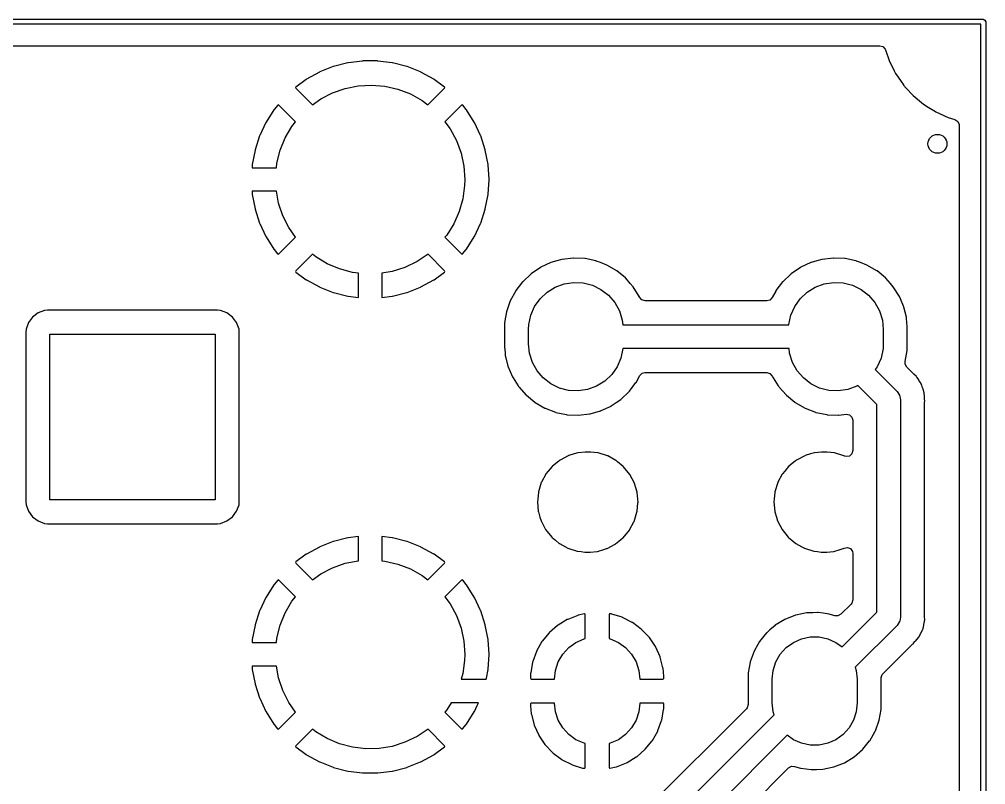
# Model space of a CAD drawing. Extents: x 10 to 287, y -200 to -10.
# Drawn here: x 157.41 to 177.84, y -71.38 to -55.19 of the extents above; entities that cross this region are included whole.
import ezdxf

# ---------------------------------------------------------------- set-up
doc = ezdxf.new("R2010")
doc.units = 0
doc.layers.add('BLACK', color=7, linetype='CONTINUOUS')

msp = doc.modelspace()

# ---------------------------------------------------------------- linework, layer by layer
at = {"layer": 'BLACK', "linetype": 'CONTINUOUS'}
for p, q in [((98.155, -55.185), (177.79, -55.185)), ((177.74, -55.285), (98.205, -55.285)), ((177.74, -125.135), (177.74, -55.285)), ((177.79, -55.185), (177.825, -55.1996)), ((177.825, -55.1996), (177.84, -55.235)), ((177.84, -55.235), (177.84, -125.185)), ((100.78, -55.7435), (175.6, -55.7435)), ((175.6, -55.7435), (175.668, -55.7635)), ((175.668, -55.7635), (175.715, -55.8172)), ((175.715, -55.8172), (175.719, -55.8287)), ((175.719, -55.8287), (175.798, -56.0589)), ((164.045, -56.1865), (163.759, -56.2998)), ((164.052, -56.184), (164.045, -56.1865)), ((164.35, -56.1075), (164.052, -56.184)), ((164.358, -56.1061), (164.35, -56.1075)), ((164.663, -56.0675), (164.358, -56.1061)), ((164.671, -56.067), (164.663, -56.0675)), ((164.979, -56.067), (164.671, -56.067)), ((164.987, -56.0675), (164.979, -56.067)), ((165.292, -56.1061), (164.987, -56.0675)), ((165.3, -56.1075), (165.292, -56.1061)), ((165.598, -56.184), (165.3, -56.1075)), ((165.605, -56.1865), (165.598, -56.184)), ((165.891, -56.2998), (165.605, -56.1865)), ((175.798, -56.0589), (175.8, -56.0649)), ((175.8, -56.0649), (175.839, -56.1413)), ((175.839, -56.1413), (175.907, -56.2771)), ((163.752, -56.3031), (163.482, -56.4513)), ((163.759, -56.2998), (163.752, -56.3031)), ((165.898, -56.3031), (165.891, -56.2998)), ((166.168, -56.4513), (165.898, -56.3031)), ((175.907, -56.2771), (175.933, -56.3298)), ((175.933, -56.3298), (175.987, -56.4082)), ((163.475, -56.4556), (163.252, -56.6177)), ((163.482, -56.4513), (163.475, -56.4556)), ((164.297, -56.6459), (164.574, -56.5908)), ((164.574, -56.5908), (164.856, -56.5752)), ((164.856, -56.5752), (165.138, -56.5996)), ((165.138, -56.5996), (165.413, -56.6634)), ((166.175, -56.4556), (166.168, -56.4513)), ((166.397, -56.6174), (166.175, -56.4556)), ((175.987, -56.4082), (176.052, -56.5018)), ((176.052, -56.5018), (176.101, -56.5743)), ((176.101, -56.5743), (176.104, -56.5774)), ((176.104, -56.5774), (176.104, -56.5774)), ((176.104, -56.5774), (176.162, -56.6414)), ((163.252, -56.6177), (163.244, -56.6286)), ((163.244, -56.6286), (163.251, -56.6414)), ((163.251, -56.6414), (163.604, -56.9952)), ((163.78, -56.8697), (164.031, -56.7395)), ((164.031, -56.7395), (164.297, -56.6459)), ((165.413, -56.6634), (165.677, -56.7653)), ((165.677, -56.7653), (165.923, -56.9034)), ((166.045, -56.9962), (166.4, -56.6411)), ((166.406, -56.629), (166.397, -56.6174)), ((166.4, -56.6411), (166.406, -56.629)), ((176.162, -56.6414), (176.301, -56.7936)), ((176.301, -56.7936), (176.304, -56.7964)), ((176.304, -56.7964), (176.525, -56.9811)), ((162.87, -57.003), (162.794, -57.0949)), ((162.881, -56.9958), (162.87, -57.003)), ((162.894, -57.0031), (162.881, -56.9958)), ((163.246, -57.3553), (162.894, -57.0031)), ((163.604, -56.9952), (163.78, -56.8697)), ((165.923, -56.9034), (166.045, -56.9962)), ((166.757, -57.002), (166.404, -57.3551)), ((166.768, -56.9958), (166.757, -57.002)), ((166.781, -57.0042), (166.768, -56.9958)), ((166.856, -57.0949), (166.781, -57.0042)), ((176.525, -56.9811), (176.525, -56.9811)), ((176.525, -56.9811), (176.528, -56.9839)), ((176.528, -56.9839), (176.623, -57.0432)), ((162.79, -57.1013), (162.625, -57.361)), ((162.794, -57.0949), (162.79, -57.1013)), ((166.86, -57.1013), (166.856, -57.0949)), ((167.025, -57.361), (166.86, -57.1013)), ((176.623, -57.0432), (176.776, -57.1392)), ((176.776, -57.1392), (176.776, -57.1392)), ((176.776, -57.1392), (176.78, -57.1415)), ((176.78, -57.1415), (176.784, -57.1432)), ((176.784, -57.1432), (176.784, -57.1432)), ((176.784, -57.1432), (177.046, -57.2617)), ((162.621, -57.368), (162.49, -57.6463)), ((162.625, -57.361), (162.621, -57.368)), ((163.171, -57.4508), (163.246, -57.3553)), ((166.404, -57.3551), (166.514, -57.5033)), ((167.029, -57.368), (167.025, -57.361)), ((167.16, -57.6463), (167.029, -57.368)), ((177.046, -57.2617), (177.046, -57.2617)), ((177.046, -57.2617), (177.05, -57.2635)), ((177.05, -57.2635), (177.191, -57.3054)), ((177.191, -57.3054), (177.251, -57.3439)), ((177.251, -57.3439), (177.28, -57.4085)), ((177.28, -57.4085), (177.281, -57.4262)), ((163.029, -57.6951), (163.171, -57.4508)), ((166.514, -57.5033), (166.648, -57.752)), ((177.281, -57.4262), (177.281, -122.973)), ((162.487, -57.6537), (162.392, -57.9463)), ((162.49, -57.6463), (162.487, -57.6537)), ((162.923, -57.957), (163.029, -57.6951)), ((166.648, -57.752), (166.746, -58.017)), ((167.163, -57.6537), (167.16, -57.6463)), ((167.258, -57.9463), (167.163, -57.6537)), ((162.39, -57.954), (162.333, -58.2561)), ((162.392, -57.9463), (162.39, -57.954)), ((162.855, -58.2311), (162.923, -57.957)), ((166.746, -58.017), (166.805, -58.2932)), ((167.26, -57.954), (167.258, -57.9463)), ((167.317, -58.2561), (167.26, -57.954)), ((162.845, -58.325), (162.855, -58.2311)), ((162.332, -58.264), (162.328, -58.325)), ((162.328, -58.325), (162.845, -58.325)), ((162.333, -58.2561), (162.332, -58.264)), ((166.805, -58.2932), (166.825, -58.575)), ((167.318, -58.264), (167.317, -58.2561)), ((167.338, -58.571), (167.318, -58.264)), ((166.825, -58.575), (166.821, -58.7006)), ((167.318, -58.886), (167.338, -58.579)), ((167.338, -58.579), (167.338, -58.571)), ((162.328, -58.825), (162.332, -58.886)), ((162.843, -58.825), (162.328, -58.825)), ((162.888, -59.0724), (162.843, -58.825)), ((166.821, -58.7006), (166.783, -58.9806)), ((162.332, -58.886), (162.333, -58.8939)), ((162.333, -58.8939), (162.39, -59.196)), ((166.783, -58.9806), (166.707, -59.2525)), ((167.26, -59.196), (167.317, -58.8939)), ((167.317, -58.8939), (167.318, -58.886)), ((162.39, -59.196), (162.392, -59.2037)), ((162.392, -59.2037), (162.487, -59.4963)), ((162.977, -59.3404), (162.888, -59.0724)), ((166.707, -59.2525), (166.593, -59.5109)), ((167.163, -59.4963), (167.258, -59.2037)), ((167.258, -59.2037), (167.26, -59.196)), ((163.104, -59.5931), (162.977, -59.3404)), ((162.487, -59.4963), (162.49, -59.5037)), ((162.49, -59.5037), (162.621, -59.782)), ((163.244, -59.7966), (163.104, -59.5931)), ((166.593, -59.5109), (166.443, -59.7506)), ((167.029, -59.782), (167.16, -59.5037)), ((167.16, -59.5037), (167.163, -59.4963)), ((162.621, -59.782), (162.625, -59.789)), ((162.625, -59.789), (162.79, -60.0487)), ((162.893, -60.148), (163.244, -59.7966)), ((166.443, -59.7506), (166.405, -59.7958)), ((166.405, -59.7958), (166.756, -60.1469)), ((166.86, -60.0487), (167.025, -59.789)), ((167.025, -59.789), (167.029, -59.782)), ((162.79, -60.0487), (162.794, -60.0551)), ((162.794, -60.0551), (162.869, -60.1458)), ((166.78, -60.147), (166.856, -60.0551)), ((166.856, -60.0551), (166.86, -60.0487)), ((162.869, -60.1458), (162.882, -60.1542)), ((162.882, -60.1542), (162.893, -60.148)), ((163.605, -60.1543), (163.25, -60.5089)), ((163.675, -60.2113), (163.605, -60.1543)), ((163.917, -60.357), (163.675, -60.2113)), ((166.048, -60.1572), (165.816, -60.3123)), ((166.399, -60.5086), (166.048, -60.1572)), ((166.756, -60.1469), (166.769, -60.1542)), ((166.769, -60.1542), (166.78, -60.147)), ((168.876, -60.2668), (168.769, -60.2971)), ((168.881, -60.2654), (168.876, -60.2668)), ((168.876, -60.2668), (168.876, -60.2668)), ((168.886, -60.2648), (168.881, -60.2654)), ((169.117, -60.2381), (168.886, -60.2648)), ((168.886, -60.2648), (168.886, -60.2648)), ((169.122, -60.2375), (169.117, -60.2381)), ((169.117, -60.2381), (169.117, -60.2381)), ((169.365, -60.2485), (169.122, -60.2375)), ((169.37, -60.2496), (169.365, -60.2485)), ((169.597, -60.2971), (169.37, -60.2496)), ((169.37, -60.2496), (169.37, -60.2496)), ((174.376, -60.2668), (174.269, -60.2971)), ((174.381, -60.2654), (174.376, -60.2668)), ((174.376, -60.2668), (174.376, -60.2668)), ((174.386, -60.2648), (174.381, -60.2654)), ((174.617, -60.2381), (174.386, -60.2648)), ((174.386, -60.2648), (174.386, -60.2648)), ((174.622, -60.2375), (174.617, -60.2381)), ((174.617, -60.2381), (174.617, -60.2381)), ((174.865, -60.2485), (174.622, -60.2375)), ((174.87, -60.2496), (174.865, -60.2485)), ((175.097, -60.2971), (174.87, -60.2496)), ((174.87, -60.2496), (174.87, -60.2496)), ((164.177, -60.4672), (163.917, -60.357)), ((164.45, -60.5396), (164.177, -60.4672)), ((165.561, -60.4346), (165.292, -60.5197)), ((165.816, -60.3123), (165.561, -60.4346)), ((168.427, -60.4341), (168.227, -60.5705)), ((168.432, -60.432), (168.427, -60.4341)), ((168.643, -60.3336), (168.432, -60.432)), ((168.432, -60.432), (168.432, -60.432)), ((168.647, -60.3315), (168.643, -60.3336)), ((168.643, -60.3336), (168.643, -60.3336)), ((168.769, -60.2971), (168.647, -60.3315)), ((169.602, -60.2982), (169.597, -60.2971)), ((169.597, -60.2971), (169.597, -60.2971)), ((169.607, -60.3), (169.602, -60.2982)), ((169.695, -60.3336), (169.607, -60.3)), ((169.607, -60.3), (169.607, -60.3)), ((169.829, -60.3852), (169.695, -60.3336)), ((170.039, -60.5073), (169.829, -60.3852)), ((173.927, -60.4341), (173.727, -60.5705)), ((173.932, -60.432), (173.927, -60.4341)), ((174.143, -60.3336), (173.932, -60.432)), ((173.932, -60.432), (173.932, -60.432)), ((174.147, -60.3315), (174.143, -60.3336)), ((174.143, -60.3336), (174.143, -60.3336)), ((174.269, -60.2971), (174.147, -60.3315)), ((175.102, -60.2982), (175.097, -60.2971)), ((175.097, -60.2971), (175.097, -60.2971)), ((175.107, -60.3), (175.102, -60.2982)), ((175.195, -60.3336), (175.107, -60.3)), ((175.107, -60.3), (175.107, -60.3)), ((175.329, -60.3852), (175.195, -60.3336)), ((175.539, -60.5073), (175.329, -60.3852)), ((163.25, -60.5089), (163.244, -60.521)), ((163.244, -60.521), (163.253, -60.5326)), ((163.253, -60.5326), (163.475, -60.6944)), ((164.575, -60.5543), (164.45, -60.5396)), ((164.575, -61.0714), (164.575, -60.5543)), ((165.292, -60.5197), (165.075, -60.5558)), ((165.075, -60.5558), (165.075, -61.0714)), ((166.175, -60.6944), (166.398, -60.5323)), ((166.398, -60.5323), (166.406, -60.5214)), ((166.406, -60.5214), (166.399, -60.5086)), ((168.227, -60.5705), (168.05, -60.7373)), ((170.043, -60.5105), (170.039, -60.5073)), ((170.222, -60.6581), (170.043, -60.5105)), ((170.043, -60.5105), (170.043, -60.5105)), ((170.226, -60.6613), (170.222, -60.6581)), ((170.23, -60.6651), (170.226, -60.6613)), ((170.326, -60.7741), (170.23, -60.6651)), ((170.23, -60.6651), (170.23, -60.6651)), ((173.727, -60.5705), (173.55, -60.7373)), ((175.543, -60.5105), (175.539, -60.5073)), ((175.722, -60.6581), (175.543, -60.5105)), ((175.543, -60.5105), (175.543, -60.5105)), ((175.726, -60.6613), (175.722, -60.6581)), ((175.73, -60.6651), (175.726, -60.6613)), ((175.826, -60.7741), (175.73, -60.6651)), ((175.73, -60.6651), (175.73, -60.6651)), ((163.475, -60.6944), (163.482, -60.6987)), ((163.482, -60.6987), (163.752, -60.8469)), ((163.752, -60.8469), (163.759, -60.8502)), ((163.759, -60.8502), (164.045, -60.9635)), ((165.605, -60.9635), (165.891, -60.8502)), ((165.891, -60.8502), (165.898, -60.8469)), ((165.898, -60.8469), (166.168, -60.6987)), ((166.168, -60.6987), (166.175, -60.6944)), ((168.047, -60.7414), (167.906, -60.9262)), ((168.05, -60.7373), (168.047, -60.7414)), ((168.047, -60.7414), (168.047, -60.7414)), ((168.565, -60.9577), (168.737, -60.8512)), ((168.737, -60.8512), (168.926, -60.7814)), ((168.926, -60.7814), (169.126, -60.7512)), ((169.126, -60.7512), (169.328, -60.7618)), ((169.328, -60.7618), (169.524, -60.8127)), ((169.524, -60.8127), (169.705, -60.902)), ((170.387, -60.8434), (170.326, -60.7741)), ((170.516, -61.0488), (170.387, -60.8434)), ((173.547, -60.7414), (173.406, -60.9262)), ((173.55, -60.7373), (173.547, -60.7414)), ((173.547, -60.7414), (173.547, -60.7414)), ((174.065, -60.9577), (174.237, -60.8512)), ((174.237, -60.8512), (174.426, -60.7814)), ((174.426, -60.7814), (174.626, -60.7512)), ((174.626, -60.7512), (174.828, -60.7618)), ((174.828, -60.7618), (175.024, -60.8127)), ((175.024, -60.8127), (175.205, -60.902)), ((175.887, -60.8434), (175.826, -60.7741)), ((176.016, -61.0488), (175.887, -60.8434)), ((164.045, -60.9635), (164.052, -60.966)), ((164.052, -60.966), (164.35, -61.0425)), ((164.35, -61.0425), (164.358, -61.0439)), ((164.358, -61.0439), (164.575, -61.0714)), ((165.075, -61.0714), (165.292, -61.0439)), ((165.292, -61.0439), (165.3, -61.0425)), ((165.3, -61.0425), (165.598, -60.966)), ((165.598, -60.966), (165.605, -60.9635)), ((167.903, -60.9302), (167.788, -61.1441)), ((167.906, -60.9262), (167.903, -60.9302)), ((167.906, -60.9262), (167.906, -60.9262)), ((168.418, -61.0966), (168.565, -60.9577)), ((169.705, -60.902), (169.865, -61.0258)), ((169.865, -61.0258), (169.996, -61.1793)), ((170.518, -61.0535), (170.516, -61.0488)), ((170.523, -61.0647), (170.518, -61.0535)), ((170.571, -61.1215), (170.523, -61.0647)), ((173.325, -61.075), (173.275, -61.1256)), ((173.4, -60.9346), (173.325, -61.075)), ((173.403, -60.9302), (173.4, -60.9346)), ((173.4, -60.9346), (173.4, -60.9346)), ((173.406, -60.9262), (173.403, -60.9302)), ((173.406, -60.9262), (173.406, -60.9262)), ((173.918, -61.0966), (174.065, -60.9577)), ((175.205, -60.902), (175.365, -61.0258)), ((175.365, -61.0258), (175.496, -61.1793)), ((176.037, -61.0983), (176.016, -61.0488)), ((167.788, -61.1441), (167.709, -61.3736)), ((168.222, -61.4476), (168.302, -61.2621)), ((168.302, -61.2621), (168.418, -61.0966)), ((169.996, -61.1793), (170.094, -61.3561)), ((170.639, -61.1415), (170.571, -61.1215)), ((173.214, -61.1415), (170.639, -61.1415)), ((173.275, -61.1256), (173.214, -61.1415)), ((173.722, -61.4476), (173.802, -61.2621)), ((173.802, -61.2621), (173.918, -61.0966)), ((175.496, -61.1793), (175.594, -61.3561)), ((176.104, -61.2567), (176.037, -61.0983)), ((176.111, -61.2723), (176.104, -61.2567)), ((176.112, -61.2772), (176.111, -61.2723)), ((176.164, -61.486), (176.112, -61.2772)), ((157.687, -61.4867), (157.599, -61.6033)), ((157.803, -61.3994), (157.687, -61.4867)), ((157.94, -61.3483), (157.803, -61.3994)), ((158.002, -61.3415), (157.94, -61.3483)), ((161.598, -61.3415), (158.002, -61.3415)), ((161.66, -61.3483), (161.598, -61.3415)), ((161.797, -61.3994), (161.66, -61.3483)), ((161.913, -61.4867), (161.797, -61.3994)), ((162.001, -61.6033), (161.913, -61.4867)), ((167.708, -61.3786), (167.676, -61.5646)), ((167.709, -61.3736), (167.708, -61.3786)), ((168.18, -61.6455), (168.222, -61.4476)), ((170.094, -61.3561), (170.155, -61.5489)), ((173.68, -61.6455), (173.722, -61.4476)), ((175.594, -61.3561), (175.655, -61.5489)), ((176.169, -61.508), (176.164, -61.486)), ((157.599, -61.6033), (157.548, -61.7397)), ((162.052, -61.7397), (162.001, -61.6033)), ((167.668, -61.6128), (167.666, -61.6419)), ((167.666, -61.6419), (167.666, -62.111)), ((167.676, -61.5646), (167.668, -61.6128)), ((168.175, -61.75), (168.18, -61.6455)), ((170.155, -61.5489), (170.165, -61.65)), ((170.165, -61.65), (173.68, -61.65)), ((173.68, -61.65), (173.68, -61.6455)), ((175.655, -61.5489), (175.675, -61.75)), ((176.169, -61.5131), (176.169, -61.508)), ((176.183, -61.6865), (176.169, -61.5131)), ((176.169, -61.5131), (176.169, -61.5131)), ((176.183, -61.689), (176.183, -61.6865)), ((176.183, -62.1581), (176.183, -61.689)), ((157.548, -61.7397), (157.541, -61.8019)), ((157.541, -61.8019), (157.541, -65.3981)), ((158.05, -65.35), (158.05, -61.85)), ((158.05, -61.85), (161.55, -61.85)), ((161.55, -61.85), (161.55, -65.35)), ((162.058, -61.8019), (162.052, -61.7397)), ((162.058, -65.3981), (162.058, -61.8019)), ((168.175, -62.05), (168.175, -61.75)), ((175.675, -61.75), (175.675, -62.05)), ((167.666, -62.111), (167.667, -62.1135)), ((167.667, -62.1135), (167.667, -62.1135)), ((167.667, -62.1135), (167.677, -62.2445)), ((168.195, -62.2511), (168.175, -62.05)), ((175.675, -62.05), (175.67, -62.1545)), ((167.677, -62.2445), (167.681, -62.292)), ((167.681, -62.292), (167.682, -62.2969)), ((167.682, -62.2969), (167.682, -62.2969)), ((167.682, -62.2969), (167.696, -62.3508)), ((168.256, -62.4439), (168.195, -62.2511)), ((170.17, -62.1545), (170.128, -62.3524)), ((173.685, -62.15), (170.17, -62.15)), ((170.17, -62.15), (170.17, -62.1545)), ((173.695, -62.2511), (173.685, -62.15)), ((173.756, -62.4439), (173.695, -62.2511)), ((175.67, -62.1545), (175.628, -62.3524)), ((176.154, -62.3482), (176.182, -62.1911)), ((176.182, -62.1872), (176.183, -62.1672)), ((176.182, -62.1911), (176.182, -62.1872)), ((176.182, -62.1911), (176.182, -62.1911)), ((176.183, -62.1595), (176.183, -62.1581)), ((176.183, -62.1672), (176.183, -62.1595)), ((176.183, -62.1595), (176.183, -62.1595)), ((167.696, -62.3508), (167.739, -62.5277)), ((168.354, -62.6207), (168.256, -62.4439)), ((170.128, -62.3524), (170.048, -62.5379)), ((173.854, -62.6207), (173.756, -62.4439)), ((175.628, -62.3524), (175.548, -62.5379)), ((176.14, -62.4836), (176.141, -62.427)), ((176.174, -62.5459), (176.14, -62.4836)), ((176.141, -62.4264), (176.154, -62.3482)), ((176.141, -62.427), (176.141, -62.4264)), ((167.739, -62.5277), (167.834, -62.7512)), ((168.485, -62.7742), (168.354, -62.6207)), ((169.932, -62.7034), (169.785, -62.8423)), ((170.048, -62.5379), (169.932, -62.7034)), ((170.447, -62.8698), (170.525, -62.725)), ((170.525, -62.725), (170.575, -62.6744)), ((170.575, -62.6744), (170.636, -62.6585)), ((170.636, -62.6585), (173.211, -62.6585)), ((173.211, -62.6585), (173.279, -62.6785)), ((173.279, -62.6785), (173.327, -62.7353)), ((173.985, -62.7742), (173.854, -62.6207)), ((175.548, -62.5379), (175.506, -62.5976)), ((175.506, -62.5976), (175.967, -63.0582)), ((176.317, -62.6895), (176.174, -62.5459)), ((176.32, -62.6919), (176.317, -62.6895)), ((176.376, -62.7451), (176.32, -62.6919)), ((167.834, -62.7512), (167.846, -62.7707)), ((167.846, -62.7707), (167.952, -62.9383)), ((168.645, -62.898), (168.485, -62.7742)), ((168.826, -62.9873), (168.645, -62.898)), ((169.785, -62.8423), (169.613, -62.9488)), ((170.309, -63.0505), (170.444, -62.8738)), ((170.444, -62.8738), (170.447, -62.8698)), ((170.444, -62.8738), (170.444, -62.8738)), ((173.327, -62.7353), (173.334, -62.7512)), ((173.334, -62.7512), (173.346, -62.7707)), ((173.346, -62.7707), (173.452, -62.9383)), ((174.145, -62.898), (173.985, -62.7742)), ((174.326, -62.9873), (174.145, -62.898)), ((175.136, -62.9347), (175.113, -62.9488)), ((175.54, -63.3386), (175.136, -62.9347)), ((176.38, -62.7513), (176.376, -62.7451)), ((176.383, -62.7545), (176.38, -62.7513)), ((176.385, -62.7575), (176.383, -62.7545)), ((176.393, -62.7659), (176.385, -62.7575)), ((176.385, -62.7575), (176.385, -62.7575)), ((176.424, -62.8171), (176.393, -62.7659)), ((176.43, -62.8283), (176.424, -62.8171)), ((176.433, -62.832), (176.43, -62.8283)), ((176.473, -62.8931), (176.433, -62.832)), ((176.475, -62.8999), (176.473, -62.8931)), ((176.478, -62.9054), (176.475, -62.8999)), ((176.481, -62.9108), (176.478, -62.9054)), ((176.484, -62.9171), (176.481, -62.9108)), ((176.487, -62.9241), (176.484, -62.9171)), ((176.507, -62.9865), (176.487, -62.9241)), ((176.487, -62.9241), (176.487, -62.9241)), ((167.952, -62.9383), (167.963, -62.9566)), ((167.963, -62.9566), (167.973, -62.9675)), ((167.973, -62.9675), (168.12, -63.1349)), ((168.12, -63.1349), (168.12, -63.1349)), ((168.12, -63.1349), (168.124, -63.1387)), ((168.124, -63.1387), (168.128, -63.1419)), ((169.022, -63.0382), (168.826, -62.9873)), ((169.224, -63.0488), (169.022, -63.0382)), ((169.424, -63.0186), (169.224, -63.0488)), ((169.613, -62.9488), (169.424, -63.0186)), ((170.123, -63.2295), (170.3, -63.0627)), ((170.3, -63.0627), (170.309, -63.0505)), ((173.452, -62.9383), (173.463, -62.9566)), ((173.463, -62.9566), (173.473, -62.9675)), ((173.473, -62.9675), (173.62, -63.1349)), ((173.62, -63.1349), (173.62, -63.1349)), ((173.62, -63.1349), (173.624, -63.1387)), ((173.624, -63.1387), (173.628, -63.1419)), ((174.522, -63.0382), (174.326, -62.9873)), ((174.724, -63.0488), (174.522, -63.0382)), ((174.924, -63.0186), (174.724, -63.0488)), ((175.113, -62.9488), (174.924, -63.0186)), ((175.967, -63.0582), (176.021, -63.1393)), ((176.021, -63.1393), (176.04, -63.235)), ((176.508, -62.9907), (176.507, -62.9865)), ((176.533, -63.0593), (176.508, -62.9907)), ((176.534, -63.0666), (176.533, -63.0593)), ((176.535, -63.0724), (176.534, -63.0666)), ((176.537, -63.0784), (176.535, -63.0724)), ((176.539, -63.0854), (176.537, -63.0784)), ((176.539, -63.0927), (176.539, -63.0854)), ((176.545, -63.1581), (176.539, -63.0927)), ((176.539, -63.0927), (176.539, -63.0927)), ((168.128, -63.1419), (168.128, -63.1419)), ((168.128, -63.1419), (168.307, -63.2891)), ((168.307, -63.2891), (168.311, -63.2927)), ((168.311, -63.2927), (168.521, -63.4148)), ((169.923, -63.3659), (169.963, -63.3383)), ((169.963, -63.3383), (170.03, -63.2927)), ((170.03, -63.2927), (170.123, -63.2295)), ((173.628, -63.1419), (173.628, -63.1419)), ((173.628, -63.1419), (173.807, -63.2891)), ((173.807, -63.2891), (173.811, -63.2927)), ((173.811, -63.2927), (174.021, -63.4148)), ((175.54, -67.7314), (175.54, -63.3386)), ((176.04, -63.235), (176.04, -67.835)), ((176.545, -63.1625), (176.545, -63.1581)), ((176.548, -63.1907), (176.545, -63.1625)), ((176.548, -63.1988), (176.548, -63.1907)), ((176.549, -63.209), (176.548, -63.1988)), ((176.548, -63.3021), (176.55, -63.2831)), ((176.548, -67.822), (176.548, -63.3021)), ((176.55, -63.226), (176.549, -63.209)), ((176.553, -63.2617), (176.55, -63.226)), ((176.55, -63.2831), (176.552, -63.2689)), ((176.552, -63.2689), (176.553, -63.2617)), ((176.552, -63.2689), (176.552, -63.2689)), ((168.521, -63.4148), (168.526, -63.4167)), ((168.526, -63.4167), (168.743, -63.5)), ((168.743, -63.5), (168.743, -63.5)), ((168.743, -63.5), (168.748, -63.5018)), ((168.748, -63.5018), (168.753, -63.5029)), ((168.753, -63.5029), (168.753, -63.5029)), ((168.753, -63.5029), (168.98, -63.5504)), ((169.233, -63.5619), (169.464, -63.5352)), ((169.464, -63.5352), (169.469, -63.5346)), ((169.464, -63.5352), (169.464, -63.5352)), ((169.469, -63.5346), (169.474, -63.5332)), ((169.474, -63.5332), (169.698, -63.4699)), ((169.474, -63.5332), (169.474, -63.5332)), ((169.698, -63.4699), (169.703, -63.4685)), ((169.698, -63.4699), (169.698, -63.4699)), ((169.703, -63.4685), (169.707, -63.4664)), ((169.707, -63.4664), (169.918, -63.368)), ((169.707, -63.4664), (169.707, -63.4664)), ((169.918, -63.368), (169.923, -63.3659)), ((169.918, -63.368), (169.918, -63.368)), ((174.021, -63.4148), (174.026, -63.4167)), ((174.026, -63.4167), (174.243, -63.5)), ((174.243, -63.5), (174.243, -63.5)), ((174.243, -63.5), (174.248, -63.5018)), ((174.248, -63.5018), (174.253, -63.5029)), ((174.253, -63.5029), (174.253, -63.5029)), ((174.253, -63.5029), (174.48, -63.5504)), ((174.733, -63.5619), (174.891, -63.5436)), ((174.891, -63.5436), (174.961, -63.5556)), ((168.98, -63.5504), (168.98, -63.5504)), ((168.98, -63.5504), (168.985, -63.5515)), ((168.985, -63.5515), (169.228, -63.5625)), ((169.228, -63.5625), (169.233, -63.5619)), ((169.233, -63.5619), (169.233, -63.5619)), ((174.48, -63.5504), (174.48, -63.5504)), ((174.48, -63.5504), (174.485, -63.5515)), ((174.485, -63.5515), (174.728, -63.5625)), ((174.728, -63.5625), (174.733, -63.5619)), ((174.733, -63.5619), (174.733, -63.5619)), ((174.961, -63.5556), (175.013, -63.6036)), ((175.013, -63.6036), (175.031, -63.6688)), ((175.031, -63.6688), (175.031, -64.3124)), ((169.218, -64.3566), (169.139, -64.3805)), ((169.225, -64.356), (169.218, -64.3566)), ((169.37, -64.3418), (169.225, -64.356)), ((169.225, -64.356), (169.225, -64.356)), ((169.373, -64.3415), (169.37, -64.3418)), ((169.37, -64.3418), (169.37, -64.3418)), ((169.485, -64.3415), (169.373, -64.3415)), ((169.563, -64.3503), (169.485, -64.3415)), ((169.64, -64.3589), (169.563, -64.3503)), ((169.646, -64.3596), (169.64, -64.3589)), ((169.64, -64.3589), (169.64, -64.3589)), ((169.844, -64.4224), (169.646, -64.3596)), ((174.218, -64.3566), (174.139, -64.3805)), ((174.225, -64.356), (174.218, -64.3566)), ((174.37, -64.3418), (174.225, -64.356)), ((174.225, -64.356), (174.225, -64.356)), ((174.373, -64.3415), (174.37, -64.3418)), ((174.37, -64.3418), (174.37, -64.3418)), ((174.485, -64.3415), (174.373, -64.3415)), ((174.563, -64.3503), (174.485, -64.3415)), ((174.64, -64.3589), (174.563, -64.3503)), ((174.646, -64.3596), (174.64, -64.3589)), ((174.64, -64.3589), (174.64, -64.3589)), ((174.844, -64.4224), (174.646, -64.3596)), ((175.031, -64.3124), (175.011, -64.3805)), ((168.815, -64.5319), (168.68, -64.6414)), ((168.836, -64.5141), (168.815, -64.5319)), ((168.842, -64.5112), (168.836, -64.5141)), ((169.014, -64.4195), (168.842, -64.5112)), ((168.842, -64.5112), (168.842, -64.5112)), ((169.02, -64.4166), (169.014, -64.4195)), ((169.014, -64.4195), (169.014, -64.4195)), ((169.026, -64.4148), (169.02, -64.4166)), ((169.139, -64.3805), (169.026, -64.4148)), ((169.026, -64.4148), (169.026, -64.4148)), ((169.849, -64.4254), (169.844, -64.4224)), ((170.021, -64.5194), (169.849, -64.4254)), ((170.026, -64.5224), (170.021, -64.5194)), ((170.021, -64.5194), (170.021, -64.5194)), ((170.054, -64.5461), (170.026, -64.5224)), ((170.172, -64.6453), (170.054, -64.5461)), ((173.815, -64.5319), (173.68, -64.6414)), ((173.836, -64.5141), (173.815, -64.5319)), ((173.842, -64.5112), (173.836, -64.5141)), ((174.014, -64.4195), (173.842, -64.5112)), ((173.842, -64.5112), (173.842, -64.5112)), ((174.02, -64.4166), (174.014, -64.4195)), ((174.014, -64.4195), (174.014, -64.4195)), ((174.026, -64.4148), (174.02, -64.4166)), ((174.139, -64.3805), (174.026, -64.4148)), ((174.026, -64.4148), (174.026, -64.4148)), ((174.849, -64.4254), (174.844, -64.4224)), ((174.855, -64.4278), (174.849, -64.4254)), ((174.856, -64.4264), (174.855, -64.4278)), ((174.888, -64.4371), (174.856, -64.4264)), ((174.958, -64.427), (174.888, -64.4371)), ((175.011, -64.3805), (174.958, -64.427)), ((168.592, -64.7462), (168.543, -64.8052)), ((168.672, -64.65), (168.592, -64.7462)), ((168.676, -64.6453), (168.672, -64.65)), ((168.672, -64.65), (168.672, -64.65)), ((168.68, -64.6414), (168.676, -64.6453)), ((168.68, -64.6414), (168.68, -64.6414)), ((170.185, -64.6558), (170.172, -64.6453)), ((170.315, -64.8176), (170.185, -64.6558)), ((173.592, -64.7462), (173.543, -64.8052)), ((173.672, -64.65), (173.592, -64.7462)), ((173.676, -64.6453), (173.672, -64.65)), ((173.672, -64.65), (173.672, -64.65)), ((173.68, -64.6414), (173.676, -64.6453)), ((173.68, -64.6414), (173.68, -64.6414)), ((168.54, -64.8106), (168.447, -64.9824)), ((168.543, -64.8052), (168.54, -64.8106)), ((168.54, -64.8106), (168.54, -64.8106)), ((170.411, -65.0016), (170.315, -64.8176)), ((173.54, -64.8106), (173.447, -64.9824)), ((173.543, -64.8052), (173.54, -64.8106)), ((173.54, -64.8106), (173.54, -64.8106)), ((168.444, -64.9878), (168.383, -65.1861)), ((168.447, -64.9824), (168.444, -64.9878)), ((168.447, -64.9824), (168.447, -64.9824)), ((170.413, -65.0075), (170.411, -65.0016)), ((170.468, -65.1932), (170.413, -65.0075)), ((173.444, -64.9878), (173.383, -65.1861)), ((173.447, -64.9824), (173.444, -64.9878)), ((173.447, -64.9824), (173.447, -64.9824)), ((161.55, -65.35), (158.05, -65.35)), ((168.367, -65.3378), (168.361, -65.3926)), ((168.382, -65.1923), (168.367, -65.3378)), ((168.383, -65.1861), (168.382, -65.1923)), ((168.382, -65.1923), (168.382, -65.1923)), ((170.47, -65.2007), (170.468, -65.1932)), ((170.489, -65.4074), (170.47, -65.2007)), ((173.367, -65.3378), (173.361, -65.3926)), ((173.382, -65.1923), (173.367, -65.3378)), ((173.383, -65.1861), (173.382, -65.1923)), ((173.382, -65.1923), (173.382, -65.1923)), ((157.541, -65.3981), (157.548, -65.4603)), ((157.548, -65.4603), (157.599, -65.5967)), ((162.001, -65.5967), (162.052, -65.4603)), ((162.052, -65.4603), (162.058, -65.3981)), ((168.361, -65.3926), (168.38, -65.5993)), ((170.469, -65.5967), (170.488, -65.4136)), ((170.488, -65.4136), (170.489, -65.4074)), ((170.488, -65.4136), (170.488, -65.4136)), ((173.361, -65.3926), (173.38, -65.5993)), ((157.599, -65.5967), (157.687, -65.7133)), ((157.687, -65.7133), (157.803, -65.8006)), ((161.797, -65.8006), (161.913, -65.7133)), ((161.913, -65.7133), (162.001, -65.5967)), ((168.38, -65.5993), (168.382, -65.6052)), ((168.382, -65.6052), (168.382, -65.6052)), ((168.382, -65.6052), (168.415, -65.7186)), ((168.415, -65.7186), (168.439, -65.7984)), ((170.406, -65.8122), (170.467, -65.6139)), ((170.467, -65.6139), (170.469, -65.5967)), ((173.38, -65.5993), (173.382, -65.6052)), ((173.382, -65.6052), (173.382, -65.6052)), ((173.382, -65.6052), (173.415, -65.7186)), ((173.415, -65.7186), (173.439, -65.7984)), ((157.803, -65.8006), (157.94, -65.8517)), ((157.94, -65.8517), (158.002, -65.8585)), ((158.002, -65.8585), (161.598, -65.8585)), ((161.598, -65.8585), (161.66, -65.8517)), ((161.66, -65.8517), (161.797, -65.8006)), ((168.439, -65.7984), (168.535, -65.9824)), ((168.535, -65.9824), (168.665, -66.1442)), ((170.174, -66.1547), (170.307, -65.9948)), ((170.307, -65.9948), (170.311, -65.9872)), ((170.311, -65.9872), (170.403, -65.8176)), ((170.403, -65.8176), (170.406, -65.8122)), ((170.403, -65.8176), (170.403, -65.8176)), ((173.439, -65.7984), (173.535, -65.9824)), ((173.535, -65.9824), (173.665, -66.1442)), ((164.35, -66.1575), (164.052, -66.234)), ((164.358, -66.1561), (164.35, -66.1575)), ((164.575, -66.1286), (164.358, -66.1561)), ((164.575, -66.6407), (164.575, -66.1286)), ((165.292, -66.1561), (165.075, -66.1286)), ((165.075, -66.1286), (165.075, -66.6442)), ((165.3, -66.1575), (165.292, -66.1561)), ((165.598, -66.234), (165.3, -66.1575)), ((168.665, -66.1442), (168.67, -66.1481)), ((168.67, -66.1481), (168.67, -66.1481)), ((168.67, -66.1481), (168.743, -66.2093)), ((170.082, -66.2304), (170.17, -66.1586)), ((170.17, -66.1586), (170.174, -66.1547)), ((170.17, -66.1586), (170.17, -66.1586)), ((173.665, -66.1442), (173.67, -66.1481)), ((173.67, -66.1481), (173.67, -66.1481)), ((173.67, -66.1481), (173.743, -66.2093)), ((163.752, -66.3531), (163.482, -66.5013)), ((163.759, -66.3498), (163.752, -66.3531)), ((164.045, -66.2365), (163.759, -66.3498)), ((164.052, -66.234), (164.045, -66.2365)), ((165.605, -66.2365), (165.598, -66.234)), ((165.891, -66.3498), (165.605, -66.2365)), ((165.898, -66.3531), (165.891, -66.3498)), ((166.168, -66.5013), (165.898, -66.3531)), ((168.743, -66.2093), (168.824, -66.2776)), ((168.824, -66.2776), (168.829, -66.2806)), ((168.829, -66.2806), (168.829, -66.2806)), ((168.829, -66.2806), (168.955, -66.3498)), ((168.955, -66.3498), (169.006, -66.3776)), ((169.006, -66.3776), (169.204, -66.4404)), ((169.632, -66.4434), (169.764, -66.4035)), ((169.764, -66.4035), (169.824, -66.3852)), ((169.824, -66.3852), (169.83, -66.3834)), ((169.824, -66.3852), (169.824, -66.3852)), ((169.83, -66.3834), (169.836, -66.3805)), ((169.836, -66.3805), (170.008, -66.2888)), ((170.008, -66.2888), (170.014, -66.2859)), ((170.008, -66.2888), (170.008, -66.2888)), ((170.014, -66.2859), (170.082, -66.2304)), ((173.743, -66.2093), (173.824, -66.2776)), ((173.824, -66.2776), (173.829, -66.2806)), ((173.829, -66.2806), (173.829, -66.2806)), ((173.829, -66.2806), (173.955, -66.3498)), ((173.955, -66.3498), (174.006, -66.3776)), ((174.006, -66.3776), (174.204, -66.4404)), ((174.632, -66.4434), (174.764, -66.4035)), ((174.764, -66.4035), (174.824, -66.3852)), ((174.824, -66.3852), (174.83, -66.3834)), ((174.824, -66.3852), (174.824, -66.3852)), ((174.83, -66.3834), (174.837, -66.3801)), ((174.837, -66.3801), (174.846, -66.3748)), ((174.846, -66.3748), (174.916, -66.3605)), ((174.916, -66.3605), (174.982, -66.3861)), ((174.982, -66.3861), (175.024, -66.4434)), ((163.475, -66.5056), (163.252, -66.6677)), ((163.482, -66.5013), (163.475, -66.5056)), ((166.175, -66.5056), (166.168, -66.5013)), ((166.397, -66.6674), (166.175, -66.5056)), ((169.204, -66.4404), (169.21, -66.4411)), ((169.21, -66.4411), (169.21, -66.4411)), ((169.21, -66.4411), (169.287, -66.4497)), ((169.287, -66.4497), (169.365, -66.4585)), ((169.365, -66.4585), (169.477, -66.4585)), ((169.477, -66.4585), (169.48, -66.4582)), ((169.48, -66.4582), (169.625, -66.444)), ((169.48, -66.4582), (169.48, -66.4582)), ((169.625, -66.444), (169.632, -66.4434)), ((169.625, -66.444), (169.625, -66.444)), ((174.204, -66.4404), (174.21, -66.4411)), ((174.21, -66.4411), (174.21, -66.4411)), ((174.21, -66.4411), (174.287, -66.4497)), ((174.287, -66.4497), (174.365, -66.4585)), ((174.365, -66.4585), (174.477, -66.4585)), ((174.477, -66.4585), (174.48, -66.4582)), ((174.48, -66.4582), (174.625, -66.444)), ((174.48, -66.4582), (174.48, -66.4582)), ((174.625, -66.444), (174.632, -66.4434)), ((174.625, -66.444), (174.625, -66.444)), ((175.024, -66.4434), (175.031, -66.4861)), ((175.031, -66.4861), (175.031, -67.4686)), ((163.252, -66.6677), (163.244, -66.6786)), ((163.244, -66.6786), (163.251, -66.6914)), ((163.251, -66.6914), (163.604, -67.0452)), ((163.78, -66.9197), (164.031, -66.7895)), ((164.031, -66.7895), (164.297, -66.6959)), ((164.297, -66.6959), (164.574, -66.6408)), ((164.574, -66.6408), (164.575, -66.6407)), ((165.075, -66.6442), (165.138, -66.6496)), ((165.138, -66.6496), (165.413, -66.7134)), ((165.413, -66.7134), (165.677, -66.8153)), ((165.677, -66.8153), (165.923, -66.9534)), ((166.045, -67.0462), (166.4, -66.6911)), ((166.406, -66.679), (166.397, -66.6674)), ((166.4, -66.6911), (166.406, -66.679)), ((163.604, -67.0452), (163.78, -66.9197)), ((165.923, -66.9534), (166.045, -67.0462)), ((162.79, -67.1513), (162.625, -67.411)), ((162.794, -67.1449), (162.79, -67.1513)), ((162.87, -67.053), (162.794, -67.1449)), ((162.881, -67.0458), (162.87, -67.053)), ((162.894, -67.0531), (162.881, -67.0458)), ((163.246, -67.4053), (162.894, -67.0531)), ((166.757, -67.052), (166.404, -67.4051)), ((166.768, -67.0458), (166.757, -67.052)), ((166.781, -67.0542), (166.768, -67.0458)), ((166.856, -67.1449), (166.781, -67.0542)), ((166.86, -67.1513), (166.856, -67.1449)), ((167.025, -67.411), (166.86, -67.1513)), ((162.621, -67.418), (162.49, -67.6963)), ((162.625, -67.411), (162.621, -67.418)), ((163.171, -67.5008), (163.246, -67.4053)), ((166.404, -67.4051), (166.514, -67.5533)), ((167.029, -67.418), (167.025, -67.411)), ((167.16, -67.6963), (167.029, -67.418)), ((163.029, -67.7451), (163.171, -67.5008)), ((166.514, -67.5533), (166.648, -67.802)), ((174.995, -67.5577), (174.776, -67.7759)), ((175.011, -67.5367), (174.995, -67.5577)), ((175.031, -67.4686), (175.011, -67.5367)), ((162.487, -67.7037), (162.392, -67.9963)), ((162.49, -67.6963), (162.487, -67.7037)), ((162.923, -68.007), (163.029, -67.7451)), ((166.648, -67.802), (166.746, -68.067)), ((167.163, -67.7037), (167.16, -67.6963)), ((167.258, -67.9963), (167.163, -67.7037)), ((169.214, -67.7985), (169.002, -67.8823)), ((169.224, -67.7954), (169.214, -67.7985)), ((169.356, -67.7677), (169.224, -67.7954)), ((169.367, -67.7692), (169.356, -67.7677)), ((169.371, -67.7827), (169.367, -67.7692)), ((169.371, -68.2889), (169.371, -67.7827)), ((169.883, -67.7679), (169.879, -67.7811)), ((169.879, -67.7811), (169.879, -68.2889)), ((169.897, -67.7657), (169.883, -67.7679)), ((169.923, -67.7692), (169.897, -67.7657)), ((169.934, -67.7715), (169.923, -67.7692)), ((170.152, -67.8391), (169.934, -67.7715)), ((170.161, -67.8431), (170.152, -67.8391)), ((173.819, -67.796), (173.596, -67.8838)), ((173.824, -67.7949), (173.819, -67.796)), ((173.985, -67.7611), (173.824, -67.7949)), ((173.824, -67.7949), (173.824, -67.7949)), ((174.053, -67.7469), (173.985, -67.7611)), ((174.188, -67.7418), (174.053, -67.7469)), ((174.286, -67.7382), (174.188, -67.7418)), ((174.292, -67.738), (174.286, -67.7382)), ((174.286, -67.7382), (174.286, -67.7382)), ((174.297, -67.7387), (174.292, -67.738)), ((174.401, -67.7525), (174.297, -67.7387)), ((174.297, -67.7387), (174.297, -67.7387)), ((174.529, -67.7694), (174.401, -67.7525)), ((174.65, -67.8071), (174.529, -67.7694)), ((174.714, -67.8099), (174.65, -67.8071)), ((174.776, -67.7759), (174.714, -67.8099)), ((174.806, -68.4656), (175.54, -67.7314)), ((176.04, -67.835), (176.023, -67.9182)), ((176.04, -67.835), (176.04, -67.835)), ((176.549, -67.8255), (176.548, -67.822)), ((176.551, -67.9029), (176.549, -67.8255)), ((162.39, -68.004), (162.333, -68.3061)), ((162.392, -67.9963), (162.39, -68.004)), ((162.855, -68.2811), (162.923, -68.007)), ((167.26, -68.004), (167.258, -67.9963)), ((167.317, -68.3061), (167.26, -68.004)), ((168.788, -68.0117), (168.616, -68.1613)), ((168.797, -68.0055), (168.788, -68.0117)), ((168.992, -67.887), (168.797, -68.0055)), ((169.002, -67.8823), (168.992, -67.887)), ((170.365, -67.9466), (170.161, -67.8431)), ((170.374, -67.9522), (170.365, -67.9466)), ((170.557, -68.0885), (170.374, -67.9522)), ((173.388, -68.0113), (173.277, -68.1077)), ((173.392, -68.0078), (173.388, -68.0113)), ((173.596, -67.8838), (173.392, -68.0078)), ((175.967, -68.0118), (175.083, -68.8952)), ((176.021, -67.9307), (175.967, -68.0118)), ((175.967, -68.0118), (175.967, -68.0118)), ((176.023, -67.9182), (176.021, -67.9307)), ((176.515, -68.076), (176.529, -68.0046)), ((176.529, -68.0046), (176.53, -68.0003)), ((176.53, -68.0003), (176.533, -67.99)), ((176.533, -67.99), (176.548, -67.9294)), ((176.548, -67.9294), (176.548, -67.9182)), ((176.548, -67.9182), (176.549, -67.9182)), ((176.549, -67.91), (176.551, -67.9029)), ((176.549, -67.9143), (176.549, -67.91)), ((176.549, -67.9182), (176.549, -67.9143)), ((166.746, -68.067), (166.805, -68.3432)), ((168.609, -68.169), (168.464, -68.3455)), ((168.616, -68.1613), (168.609, -68.169)), ((170.565, -68.0955), (170.557, -68.0885)), ((170.723, -68.2607), (170.565, -68.0955)), ((173.144, -68.2472), (173.06, -68.3493)), ((173.208, -68.1686), (173.144, -68.2472)), ((173.212, -68.1645), (173.208, -68.1686)), ((173.208, -68.1686), (173.208, -68.1686)), ((173.277, -68.1077), (173.212, -68.1645)), ((176.429, -68.2522), (176.432, -68.2472)), ((176.432, -68.2472), (176.435, -68.242)), ((176.435, -68.242), (176.44, -68.2363)), ((176.44, -68.2363), (176.471, -68.1701)), ((176.471, -68.1701), (176.473, -68.1662)), ((176.473, -68.1662), (176.506, -68.1012)), ((176.506, -68.1012), (176.508, -68.0941)), ((176.508, -68.0941), (176.51, -68.0884)), ((176.51, -68.0884), (176.512, -68.0827)), ((176.512, -68.0827), (176.515, -68.076)), ((162.332, -68.314), (162.328, -68.375)), ((162.328, -68.375), (162.845, -68.375)), ((162.333, -68.3061), (162.332, -68.314)), ((162.845, -68.375), (162.855, -68.2811)), ((166.805, -68.3432), (166.825, -68.625)), ((167.318, -68.314), (167.317, -68.3061)), ((167.338, -68.621), (167.318, -68.314)), ((168.458, -68.3543), (168.345, -68.5526)), ((168.464, -68.3455), (168.458, -68.3543)), ((169.023, -68.4812), (169.175, -68.3706)), ((169.175, -68.3706), (169.347, -68.294)), ((169.347, -68.294), (169.371, -68.2889)), ((169.879, -68.2889), (169.903, -68.294)), ((169.903, -68.294), (170.075, -68.3706)), ((170.075, -68.3706), (170.227, -68.4812)), ((170.729, -68.269), (170.723, -68.2607)), ((170.857, -68.4583), (170.729, -68.269)), ((173.024, -68.412), (172.942, -68.5571)), ((173.057, -68.354), (173.024, -68.412)), ((173.06, -68.3493), (173.057, -68.354)), ((173.057, -68.354), (173.057, -68.354)), ((173.623, -68.4812), (173.775, -68.3706)), ((173.775, -68.3706), (173.947, -68.294)), ((173.947, -68.294), (174.131, -68.2549)), ((174.131, -68.2549), (174.319, -68.2549)), ((174.319, -68.2549), (174.503, -68.294)), ((174.503, -68.294), (174.675, -68.3706)), ((174.675, -68.3706), (174.806, -68.4656)), ((175.67, -69.0273), (176.279, -68.4188)), ((176.279, -68.4188), (176.293, -68.4064)), ((176.293, -68.4064), (176.305, -68.3979)), ((176.305, -68.3978), (176.311, -68.3935)), ((176.305, -68.3979), (176.305, -68.3978)), ((176.311, -68.3935), (176.316, -68.3879)), ((176.316, -68.3879), (176.345, -68.3532)), ((176.316, -68.3879), (176.316, -68.3879)), ((176.345, -68.3532), (176.352, -68.3457)), ((176.352, -68.3457), (176.358, -68.34)), ((176.358, -68.34), (176.36, -68.3372)), ((176.36, -68.3372), (176.375, -68.3177)), ((176.36, -68.3372), (176.36, -68.3372)), ((176.375, -68.3177), (176.378, -68.3143)), ((176.378, -68.3143), (176.385, -68.3061)), ((176.385, -68.3061), (176.425, -68.2587)), ((176.425, -68.2587), (176.429, -68.2522)), ((166.825, -68.625), (166.821, -68.7506)), ((167.318, -68.936), (167.338, -68.629)), ((167.338, -68.629), (167.338, -68.621)), ((168.34, -68.5623), (168.263, -68.7769)), ((168.345, -68.5526), (168.34, -68.5623)), ((168.803, -68.7839), (168.897, -68.621)), ((168.897, -68.621), (169.023, -68.4812)), ((170.227, -68.4812), (170.353, -68.621)), ((170.353, -68.621), (170.447, -68.7839)), ((170.862, -68.4676), (170.857, -68.4583)), ((170.956, -68.6758), (170.862, -68.4676)), ((172.942, -68.5571), (172.86, -68.7818)), ((173.403, -68.7839), (173.497, -68.621)), ((173.497, -68.621), (173.623, -68.4812)), ((166.821, -68.7506), (166.783, -69.0306)), ((168.26, -68.7871), (168.219, -69.0129)), ((168.263, -68.7769), (168.26, -68.7871)), ((168.745, -68.9629), (168.803, -68.7839)), ((170.447, -68.7839), (170.505, -68.9629)), ((170.959, -68.6858), (170.956, -68.6758)), ((171.017, -68.9067), (170.959, -68.6858)), ((172.859, -68.787), (172.818, -69.0129)), ((172.86, -68.7818), (172.859, -68.787)), ((172.859, -68.787), (172.859, -68.787)), ((173.345, -68.9629), (173.403, -68.7839)), ((162.328, -68.875), (162.332, -68.936)), ((162.843, -68.875), (162.328, -68.875)), ((162.332, -68.936), (162.333, -68.9439)), ((162.333, -68.9439), (162.39, -69.246)), ((162.888, -69.1224), (162.843, -68.875)), ((166.783, -69.0306), (166.75, -69.15)), ((167.282, -69.1279), (167.317, -68.9439)), ((167.317, -68.9439), (167.318, -68.936)), ((168.218, -69.0212), (168.217, -69.0405)), ((168.217, -69.0405), (168.217, -69.0435)), ((168.217, -69.0435), (168.217, -69.1279)), ((168.219, -69.0129), (168.218, -69.0212)), ((168.725, -69.146), (168.745, -68.9629)), ((170.505, -68.9629), (170.525, -69.146)), ((171.018, -68.9172), (171.017, -68.9067)), ((171.033, -69.0874), (171.018, -68.9172)), ((172.818, -69.017), (172.816, -69.042)), ((172.816, -69.042), (172.816, -69.6836)), ((172.818, -69.0129), (172.818, -69.0129)), ((172.818, -69.0129), (172.818, -69.017)), ((173.325, -69.15), (173.345, -68.9629)), ((175.083, -68.8952), (175.105, -68.9629)), ((175.105, -68.9629), (175.125, -69.15)), ((175.633, -69.1164), (175.654, -69.0482)), ((175.654, -69.0482), (175.67, -69.0273)), ((162.39, -69.246), (162.392, -69.2537)), ((162.392, -69.2537), (162.487, -69.5463)), ((162.977, -69.3904), (162.888, -69.1224)), ((166.75, -69.15), (167.278, -69.15)), ((167.278, -69.15), (167.282, -69.1279)), ((168.217, -69.1279), (168.221, -69.1431)), ((168.221, -69.1431), (168.223, -69.1443)), ((168.223, -69.1443), (168.231, -69.146)), ((168.231, -69.146), (168.725, -69.146)), ((170.525, -69.146), (171.015, -69.146)), ((171.015, -69.146), (171.03, -69.1415)), ((171.03, -69.1415), (171.031, -69.1401)), ((171.031, -69.1401), (171.033, -69.1325)), ((171.033, -69.0927), (171.033, -69.0874)), ((171.033, -69.1325), (171.033, -69.0927)), ((173.325, -69.65), (173.325, -69.15)), ((175.125, -69.15), (175.125, -69.65)), ((175.633, -69.758), (175.633, -69.1164)), ((163.104, -69.6431), (162.977, -69.3904)), ((162.487, -69.5463), (162.49, -69.5537)), ((162.49, -69.5537), (162.621, -69.832)), ((163.244, -69.8466), (163.104, -69.6431)), ((166.537, -69.65), (166.443, -69.8006)), ((167.114, -69.65), (166.537, -69.65)), ((167.087, -69.7073), (167.114, -69.65)), ((168.219, -69.6599), (168.217, -69.6675)), ((168.217, -69.6675), (168.217, -69.7073)), ((168.22, -69.6585), (168.219, -69.6599)), ((168.235, -69.654), (168.22, -69.6585)), ((168.725, -69.654), (168.235, -69.654)), ((168.745, -69.8371), (168.725, -69.654)), ((170.525, -69.654), (170.505, -69.8371)), ((171.019, -69.654), (170.525, -69.654)), ((171.027, -69.6557), (171.019, -69.654)), ((171.029, -69.6569), (171.027, -69.6557)), ((171.033, -69.6721), (171.029, -69.6569)), ((171.033, -69.7565), (171.033, -69.6721)), ((173.345, -69.8371), (173.325, -69.65)), ((175.125, -69.65), (175.105, -69.8371)), ((162.621, -69.832), (162.625, -69.839)), ((162.625, -69.839), (162.79, -70.0987)), ((162.893, -70.198), (163.244, -69.8466)), ((166.443, -69.8006), (166.405, -69.8458)), ((166.405, -69.8458), (166.756, -70.1969)), ((166.86, -70.0987), (167.025, -69.839)), ((167.025, -69.839), (167.029, -69.832)), ((167.029, -69.832), (167.087, -69.7073)), ((168.217, -69.7073), (168.217, -69.7126)), ((168.217, -69.7126), (168.232, -69.8828)), ((168.803, -70.0161), (168.745, -69.8371)), ((172.78, -69.7727), (170.018, -72.5346)), ((170.505, -69.8371), (170.447, -70.0161)), ((170.99, -70.0129), (171.031, -69.7871)), ((171.031, -69.7871), (171.032, -69.7788)), ((171.032, -69.7788), (171.033, -69.7595)), ((171.033, -69.7595), (171.033, -69.7565)), ((172.796, -69.7518), (172.78, -69.7727)), ((172.816, -69.6836), (172.796, -69.7518)), ((173.367, -69.9048), (173.345, -69.8371)), ((175.105, -69.8371), (175.047, -70.0161)), ((175.591, -70.013), (175.632, -69.7871)), ((175.632, -69.783), (175.633, -69.758)), ((175.632, -69.7871), (175.632, -69.783)), ((175.632, -69.7871), (175.632, -69.7871)), ((168.232, -69.8828), (168.233, -69.8933)), ((168.233, -69.8933), (168.291, -70.1142)), ((168.897, -70.179), (168.803, -70.0161)), ((170.191, -73.08), (173.367, -69.9048)), ((170.447, -70.0161), (170.353, -70.179)), ((170.91, -70.2377), (170.987, -70.0231)), ((170.987, -70.0231), (170.99, -70.0129)), ((175.047, -70.0161), (174.953, -70.179)), ((175.508, -70.2429), (175.59, -70.0182)), ((175.59, -70.0182), (175.591, -70.013)), ((162.79, -70.0987), (162.794, -70.1051)), ((162.794, -70.1051), (162.869, -70.1958)), ((162.869, -70.1958), (162.882, -70.2042)), ((162.882, -70.2042), (162.893, -70.198)), ((163.605, -70.2043), (163.25, -70.5589)), ((163.675, -70.2613), (163.605, -70.2043)), ((163.917, -70.407), (163.675, -70.2613)), ((166.048, -70.2072), (165.816, -70.3623)), ((166.399, -70.5586), (166.048, -70.2072)), ((166.756, -70.1969), (166.769, -70.2042)), ((166.769, -70.2042), (166.78, -70.197)), ((166.78, -70.197), (166.856, -70.1051)), ((166.856, -70.1051), (166.86, -70.0987)), ((168.291, -70.1142), (168.294, -70.1242)), ((168.294, -70.1242), (168.388, -70.3324)), ((169.023, -70.3188), (168.897, -70.179)), ((170.353, -70.179), (170.227, -70.3188)), ((170.792, -70.4457), (170.905, -70.2474)), ((170.905, -70.2474), (170.91, -70.2377)), ((174.953, -70.179), (174.827, -70.3188)), ((175.46, -70.3281), (175.506, -70.2476)), ((175.506, -70.2476), (175.508, -70.2429)), ((164.177, -70.5172), (163.917, -70.407)), ((165.561, -70.4846), (165.292, -70.5697)), ((165.816, -70.3623), (165.561, -70.4846)), ((168.388, -70.3324), (168.393, -70.3417)), ((168.393, -70.3417), (168.521, -70.531)), ((169.175, -70.4294), (169.023, -70.3188)), ((169.347, -70.506), (169.175, -70.4294)), ((170.075, -70.4294), (169.903, -70.506)), ((170.227, -70.3188), (170.075, -70.4294)), ((173.644, -70.3344), (170.472, -73.5068)), ((170.641, -70.631), (170.786, -70.4545)), ((170.786, -70.4545), (170.792, -70.4457)), ((173.775, -70.4294), (173.644, -70.3344)), ((173.947, -70.506), (173.775, -70.4294)), ((174.675, -70.4294), (174.503, -70.506)), ((174.827, -70.3188), (174.675, -70.4294)), ((175.242, -70.6314), (175.387, -70.4548)), ((175.387, -70.4548), (175.39, -70.4507)), ((175.39, -70.4507), (175.46, -70.3281)), ((163.25, -70.5589), (163.244, -70.571)), ((163.244, -70.571), (163.253, -70.5826)), ((163.253, -70.5826), (163.475, -70.7444)), ((164.45, -70.5896), (164.177, -70.5172)), ((164.731, -70.6228), (164.45, -70.5896)), ((165.013, -70.6161), (164.731, -70.6228)), ((165.292, -70.5697), (165.013, -70.6161)), ((166.175, -70.7444), (166.398, -70.5823)), ((166.398, -70.5823), (166.406, -70.5714)), ((166.406, -70.5714), (166.399, -70.5586)), ((168.521, -70.531), (168.527, -70.5393)), ((168.527, -70.5393), (168.685, -70.7045)), ((169.371, -70.5111), (169.347, -70.506)), ((169.371, -71.0189), (169.371, -70.5111)), ((169.903, -70.506), (169.879, -70.5111)), ((169.879, -70.5111), (169.879, -71.0173)), ((170.462, -70.7883), (170.634, -70.6387)), ((170.634, -70.6387), (170.641, -70.631)), ((174.131, -70.5451), (173.947, -70.506)), ((174.319, -70.5451), (174.131, -70.5451)), ((174.503, -70.506), (174.319, -70.5451)), ((175.058, -70.7922), (175.238, -70.6355)), ((175.238, -70.6355), (175.242, -70.6314)), ((175.242, -70.6314), (175.242, -70.6314)), ((163.475, -70.7444), (163.482, -70.7487)), ((163.482, -70.7487), (163.752, -70.8969)), ((163.752, -70.8969), (163.759, -70.9002)), ((163.759, -70.9002), (164.045, -71.0135)), ((165.605, -71.0135), (165.891, -70.9002)), ((165.891, -70.9002), (165.898, -70.8969)), ((165.898, -70.8969), (166.168, -70.7487)), ((166.168, -70.7487), (166.175, -70.7444)), ((168.685, -70.7045), (168.693, -70.7115)), ((168.693, -70.7115), (168.876, -70.8478)), ((168.876, -70.8478), (168.885, -70.8534)), ((168.885, -70.8534), (169.089, -70.9569)), ((170.258, -70.913), (170.453, -70.7945)), ((170.453, -70.7945), (170.462, -70.7883)), ((174.854, -70.9162), (175.058, -70.7922)), ((164.045, -71.0135), (164.052, -71.016)), ((164.052, -71.016), (164.35, -71.0925)), ((164.35, -71.0925), (164.358, -71.0939)), ((164.358, -71.0939), (164.663, -71.1325)), ((164.987, -71.1325), (165.292, -71.0939)), ((165.292, -71.0939), (165.3, -71.0925)), ((165.3, -71.0925), (165.598, -71.016)), ((165.598, -71.016), (165.605, -71.0135)), ((169.089, -70.9569), (169.098, -70.9609)), ((169.098, -70.9609), (169.316, -71.0285)), ((169.316, -71.0285), (169.327, -71.0308)), ((169.327, -71.0308), (169.353, -71.0343)), ((169.353, -71.0343), (169.367, -71.0321)), ((169.367, -71.0321), (169.371, -71.0189)), ((169.879, -71.0173), (169.883, -71.0308)), ((169.883, -71.0308), (169.894, -71.0323)), ((169.894, -71.0323), (170.026, -71.0046)), ((170.026, -71.0046), (170.036, -71.0015)), ((170.036, -71.0015), (170.248, -70.9177)), ((170.248, -70.9177), (170.258, -70.913)), ((170.841, -73.8572), (173.674, -71.0241)), ((173.674, -71.0241), (173.736, -70.9901)), ((173.736, -70.9901), (173.8, -70.9929)), ((173.8, -70.9929), (173.921, -71.0306)), ((173.921, -71.0306), (174.043, -71.0467)), ((174.043, -71.0467), (174.153, -71.0613)), ((174.153, -71.0613), (174.153, -71.0613)), ((174.153, -71.0613), (174.158, -71.062)), ((174.158, -71.062), (174.164, -71.0618)), ((174.164, -71.0618), (174.262, -71.0582)), ((174.164, -71.0618), (174.164, -71.0618)), ((174.262, -71.0582), (174.397, -71.0531)), ((174.397, -71.0531), (174.497, -71.0321)), ((174.497, -71.0321), (174.626, -71.0051)), ((174.626, -71.0051), (174.631, -71.004)), ((174.626, -71.0051), (174.626, -71.0051)), ((174.631, -71.004), (174.854, -70.9162)), ((164.663, -71.1325), (164.671, -71.133)), ((164.671, -71.133), (164.979, -71.133)), ((164.979, -71.133), (164.987, -71.1325))]:
    msp.add_line(p, q, dxfattribs=at)
at = {"layer": 'BLACK'}
msp.add_circle((176.82, -57.82), 0.2, dxfattribs=at)

doc.saveas('drawing.dxf')
